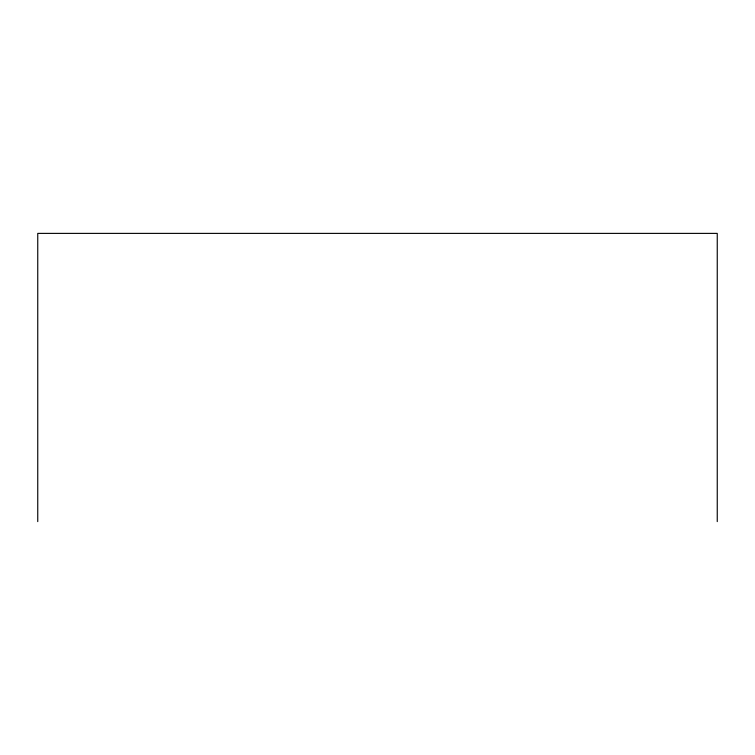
<?xml version="1.0" encoding="UTF-8"?>
<svg xmlns="http://www.w3.org/2000/svg" width="755" height="755" viewBox="0 0 755 755"><rect width="100%" height="100%" fill="white"/><g stroke="black" fill="none" stroke-linecap="round" stroke-linejoin="round"><path stroke-width="1.13" d="M717.25 521.611L717.25 233.389L37.75 233.389L37.75 521.611"/></g></svg>
